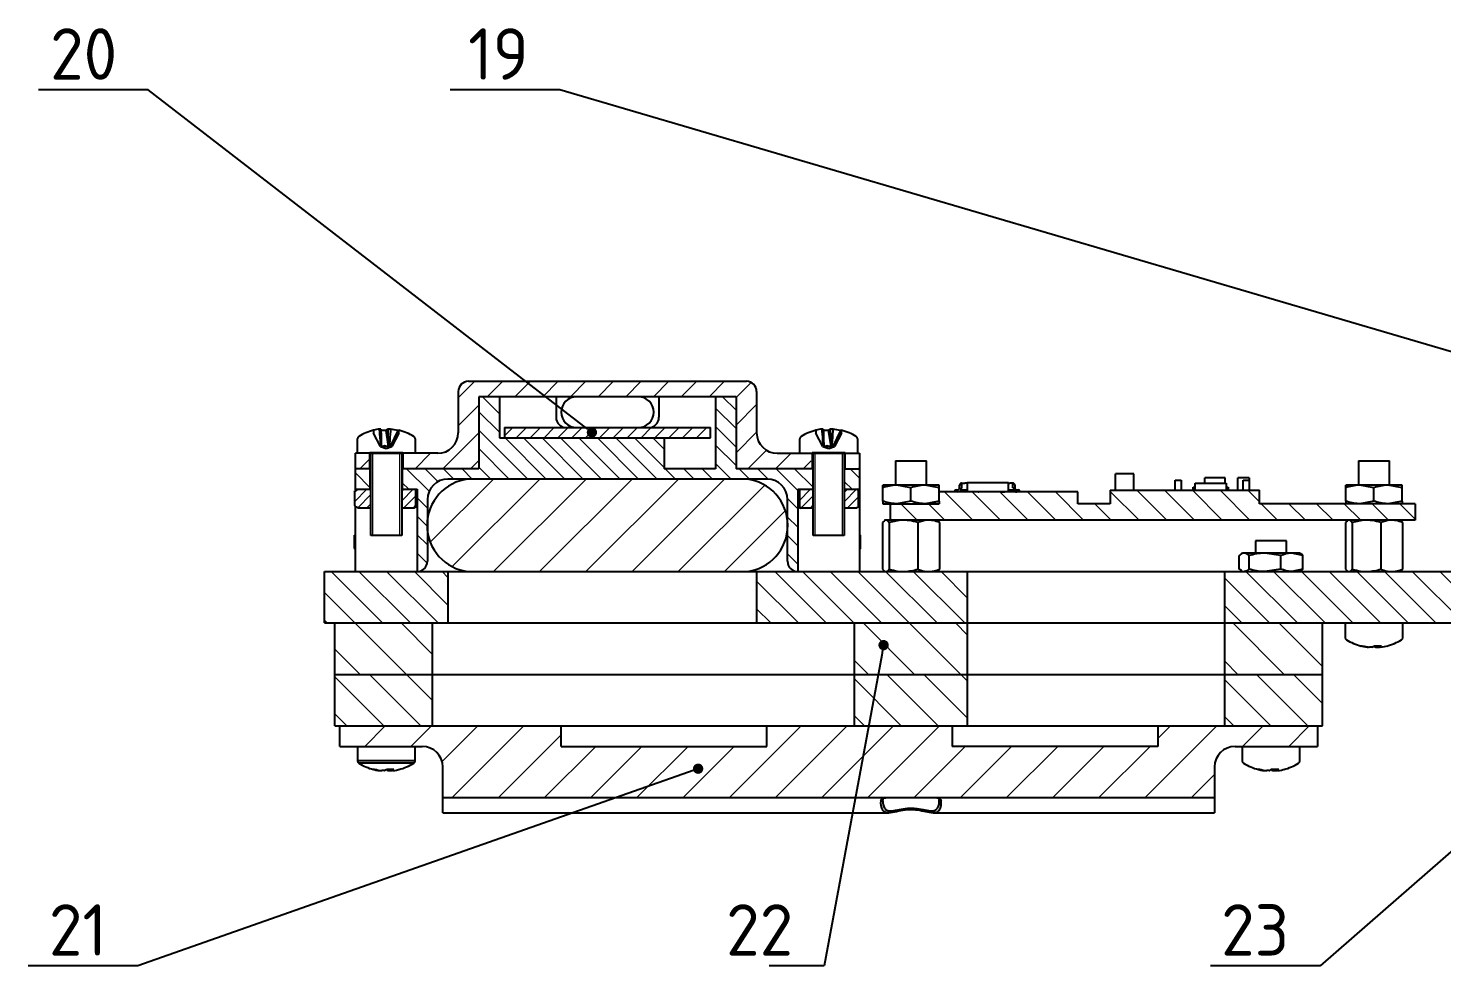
# Model space of a CAD drawing. Header units: millimetres. Extents: x 19686 to 36223, y 4362 to 8014.
# Drawn here: x 19686.6 to 19823.9, y 4361.7 to 4453.5 of the extents above; entities that cross this region are included whole.
import ezdxf
from ezdxf import colors
from ezdxf.entities.mleader import LeaderData, LeaderLine
from ezdxf.math import Vec2, Vec3

# ---------------------------------------------------------------- set-up
doc = ezdxf.new("R2010")
doc.units = ezdxf.units.MM
doc.linetypes.add('ACAD_ISO08W100', pattern=[36, 24, -3, 6, -3])
doc.layers.get('0').update_dxf_attribs({"lineweight": 35})
for name, color, linetype, lineweight in [('Nét mảnh', 130, 'Continuous', 13), ('Nét đậm', 7, 'Continuous', 35), ('đường tâm', 5, 'ACAD_ISO08W100', 13)]:
    doc.layers.add(name, color=color, linetype=linetype, lineweight=lineweight)
doc.styles.add('MtXpl_TCVN_7284', font='')
doc.styles.get('MtXpl_TCVN_7284').set_extended_font_data('TCVN 7284')
pattern_1 = [(45, (486.8383, -781.2207), (-2.24506403, 2.24506403), [])]
pattern_2 = [(135, (486.8383, -781.2207), (-1.34703842, -1.34703842), [])]
pattern_3 = [(45, (-81.2986, -0.8839), (-0.449012806, 0.449012806), [])]

# ---------------------------------------------------------------- blocks, each defined once
blk = doc.blocks.new('_Dot')
at = {"color": 0, "linetype": 'ByBlock', "lineweight": -2}
blk.add_line((-0.5, 0), (-1, 0), dxfattribs=at)
at = {"color": 0, "linetype": 'ByBlock', "const_width": 0.5}
blk.add_lwpolyline([(-0.25, 0, 1), (0.25, 0, 1)], format="xyb", close=True, dxfattribs=at)

msp = doc.modelspace()

# ---------------------------------------------------------------- hatches: boundary and pattern name
at = {"layer": 'Nét mảnh', "true_color": 0x000000}
h = msp.add_hatch(dxfattribs=at)
h.set_pattern_fill('ANSI31', color=18, scale=0.6)
h.set_pattern_definition([(45, (-81.2986, -0.8839), (-1.34703842, 1.34703842), [])])
h.paths.add_polyline_path([(19726.363, 4412.139), (19722.963, 4412.139), (19722.963, 4410.639), (19730.363, 4410.639), (19730.363, 4417.639), (19736.934, 4417.639), (19735.025, 4419.139), (19729.363, 4419.139, 0.4142136), (19728.363, 4418.139), (19728.363, 4414.139, -0.4142136)])
h.paths.add_polyline_path([(19757.363, 4414.139), (19757.363, 4416.159), (19754.06, 4419.139), (19735.025, 4419.139), (19736.934, 4417.639), (19755.363, 4417.639), (19755.363, 4410.639), (19762.763, 4410.639), (19762.763, 4411.289), (19761.821, 4412.139), (19759.363, 4412.139, -0.4142136)])
h.paths.add_polyline_path([(19757.363, 4418.139, 0.4142136), (19756.363, 4419.139), (19754.06, 4419.139), (19757.363, 4416.159)])
h.paths.add_polyline_path([(19718.363, 4412.139), (19718.363, 4410.639), (19719.763, 4410.639), (19719.763, 4412.139)])
h.paths.add_polyline_path([(19765.963, 4412.139), (19765.963, 4410.639), (19767.363, 4410.639), (19767.363, 4412.139)])
h = msp.add_hatch(dxfattribs=at)
h.set_pattern_fill('ANSI31', color=18, scale=0.3)
h.set_pattern_definition([(45, (486.8383, -781.2207), (-0.67351921, 0.67351921), [])])
h.paths.add_polyline_path([(19752.863, 4414.639), (19732.863, 4414.639), (19732.863, 4413.639), (19752.863, 4413.639)])
h = msp.add_hatch(dxfattribs=at)
h.set_pattern_fill('ANSI31', color=18)
h.set_pattern_definition(pattern_1)
h.paths.add_polyline_path([(19760.363, 4405.639, 0.3507811), (19756.363, 4409.639), (19729.363, 4409.639, 0.3507811), (19725.363, 4405.639), (19725.363, 4404.639, 0.3507811), (19729.363, 4400.639), (19756.363, 4400.639, 0.350781), (19760.363, 4404.639)])
h = msp.add_hatch(dxfattribs=at)
h.set_pattern_fill('ANSI31', color=18, scale=0.6, angle=90)
h.set_pattern_definition(pattern_2)
edge = h.paths.add_edge_path()
edge.add_line((19815.702, 4407.239), (19806.233, 4407.239))
edge.add_line((19806.233, 4407.239), (19806.233, 4408.539))
edge.add_line((19806.233, 4408.539), (19791.733, 4408.539))
edge.add_line((19791.733, 4408.539), (19791.733, 4407.239))
edge.add_line((19791.733, 4407.239), (19788.58, 4407.239))
edge.add_line((19788.58, 4407.239), (19788.58, 4408.382))
edge.add_line((19788.58, 4408.382), (19787.733, 4408.382))
edge.add_line((19787.733, 4408.382), (19775.113, 4408.382))
edge.add_line((19775.113, 4408.382), (19775.113, 4407.484))
edge.add_spline(control_points=[(19775.113, 4407.484), (19775.113, 4407.447), (19775.113, 4407.303), (19775.113, 4407.266), (19775.113, 4407.239)], knot_values=[0, 0, 0, 0, 0.2575513, 1, 1, 1, 1], degree=3, periodic=0)
edge.add_line((19775.113, 4407.239), (19770.363, 4407.239))
edge.add_line((19770.363, 4407.239), (19770.363, 4405.639))
edge.add_line((19770.363, 4405.639), (19787.72, 4405.639))
edge.add_line((19787.72, 4405.639), (19817.735, 4405.639))
edge.add_line((19817.735, 4405.639), (19815.702, 4407.239))
h.paths.add_polyline_path([(19821.363, 4407.239), (19815.702, 4407.239), (19817.735, 4405.639), (19821.363, 4405.639)])
h = msp.add_hatch(dxfattribs=at)
h.set_pattern_fill('ANSI31', color=18, scale=0.6, angle=90)
h.set_pattern_definition(pattern_2)
h.paths.add_polyline_path([(19727.078, 4400.639), (19715.363, 4400.639), (19715.363, 4395.938)], flags=17)
h.paths.add_polyline_path([(19727.363, 4400.639), (19727.078, 4400.639), (19715.363, 4395.938), (19715.363, 4395.639), (19727.363, 4395.639)])
h.paths.add_polyline_path([(19777.863, 4400.639), (19757.363, 4400.639), (19757.363, 4395.639), (19777.863, 4395.639)])
h.paths.add_polyline_path([(19853.863, 4400.639), (19802.863, 4400.639), (19802.863, 4395.639), (19853.863, 4395.639)])
h.paths.add_polyline_path([(19857.863, 4400.639), (19856.863, 4400.639), (19856.863, 4395.639), (19857.863, 4395.639)])
h.paths.add_polyline_path([(19869.863, 4400.639), (19868.863, 4400.639), (19868.863, 4395.639), (19869.863, 4395.639)])
h.paths.add_polyline_path([(19876.363, 4400.639), (19872.863, 4400.639), (19872.863, 4395.639), (19876.363, 4395.639)])
h = msp.add_hatch(dxfattribs=at)
h.set_pattern_fill('ANSI31', color=18, angle=90)
h.set_pattern_definition([(135, (486.8383, -781.2207), (-2.24506403, -2.24506403), [])])
h.paths.add_polyline_path([(19725.863, 4395.639), (19716.363, 4395.639), (19716.363, 4390.639), (19725.863, 4390.639)])
h.paths.add_polyline_path([(19777.863, 4395.639), (19766.863, 4395.639), (19766.863, 4390.639), (19777.863, 4390.639)])
h.paths.add_polyline_path([(19812.363, 4395.639), (19802.863, 4395.639), (19802.863, 4390.639), (19812.363, 4390.639)])
h = msp.add_hatch(dxfattribs=at)
h.set_pattern_fill('ANSI31', color=18, scale=0.8, angle=90)
h.set_pattern_definition([(135, (486.8383, -781.2207), (-1.79605122, -1.79605122), [])])
h.paths.add_polyline_path([(19725.863, 4390.639), (19716.363, 4390.639), (19716.363, 4385.639), (19725.863, 4385.639)])
h.paths.add_polyline_path([(19769.98, 4390.639), (19766.863, 4390.639), (19766.863, 4385.639), (19770.472, 4385.639)])
h.paths.add_polyline_path([(19777.863, 4390.639), (19769.98, 4390.639), (19770.472, 4385.639), (19777.863, 4385.639)])
h.paths.add_polyline_path([(19812.363, 4390.639), (19802.863, 4390.639), (19802.863, 4385.639), (19812.363, 4385.639)])
h = msp.add_hatch(dxfattribs=at)
h.set_pattern_fill('ANSI31', color=18)
h.set_pattern_definition(pattern_1)
edge = h.paths.add_edge_path()
edge.add_line((19758.363, 4385.639), (19758.363, 4383.639))
edge.add_line((19758.363, 4383.639), (19738.363, 4383.639))
edge.add_line((19738.363, 4383.639), (19738.363, 4385.639))
edge.add_line((19738.363, 4385.639), (19716.863, 4385.639))
edge.add_line((19716.863, 4385.639), (19716.863, 4383.639))
edge.add_line((19716.863, 4383.639), (19724.863, 4383.639))
edge.add_arc((19724.863, 4381.639), 2, 0, 90, ccw=False)
edge.add_line((19726.863, 4381.639), (19726.863, 4378.639))
edge.add_line((19726.863, 4378.639), (19769.777, 4378.639))
edge.add_spline(control_points=[(19769.777, 4378.639), (19769.797, 4378.642), (19769.823, 4378.643), (19769.857, 4378.639)], knot_values=[0.7486073, 0.7486073, 0.7486073, 0.7486073, 0.9110699, 0.9110699, 0.9110699, 0.9110699], degree=3, periodic=0)
edge.add_line((19769.857, 4378.639), (19771.292, 4378.639))
edge.add_line((19771.292, 4378.639), (19770.542, 4385.639))
edge.add_line((19770.542, 4385.639), (19758.363, 4385.639))
h.paths.add_polyline_path([(19776.363, 4383.639), (19776.363, 4385.639), (19770.542, 4385.639), (19771.292, 4378.639), (19801.863, 4378.639), (19801.863, 4381.639, -0.4142136), (19803.863, 4383.639), (19811.863, 4383.639), (19811.863, 4385.639), (19796.363, 4385.639), (19796.363, 4383.639)])
at = {"layer": 'đường tâm', "true_color": 0x000000}
h = msp.add_hatch(dxfattribs=at)
h.set_pattern_fill('ANSI31', color=18, scale=0.4, angle=90)
h.set_pattern_definition([(135, (-81.2986, -0.8839), (-0.89802561, -0.89802561), [])])
h.paths.add_polyline_path([(19748.363, 4413.639), (19732.363, 4413.639), (19732.363, 4417.639), (19730.363, 4417.639), (19730.363, 4410.639), (19722.913, 4410.639), (19722.913, 4408.639), (19724.363, 4408.639), (19724.363, 4400.639, 0.4142136), (19725.363, 4401.639), (19725.363, 4404.639, -0.0553851), (19725.363, 4405.639), (19725.363, 4407.639, -0.4142136), (19727.363, 4409.639), (19758.363, 4409.639, -0.4142136), (19760.363, 4407.639), (19760.363, 4405.639, -0.0553853), (19760.363, 4404.639), (19760.363, 4401.639, 0.4142136), (19761.363, 4400.639), (19761.363, 4408.639), (19762.813, 4408.639), (19762.813, 4410.639), (19755.363, 4410.639), (19755.363, 4417.639), (19753.363, 4417.639), (19753.363, 4410.639), (19748.363, 4410.639)])
h.paths.add_polyline_path([(19719.813, 4410.639), (19718.363, 4410.639), (19718.363, 4408.639), (19719.813, 4408.639)])
h.paths.add_polyline_path([(19767.363, 4410.639), (19765.913, 4410.639), (19765.913, 4408.639), (19767.363, 4408.639)])
h = msp.add_hatch(dxfattribs=at)
h.set_pattern_fill('ANSI31', color=18, scale=0.2)
h.set_pattern_definition(pattern_3)
edge = h.paths.add_edge_path()
edge.add_spline(control_points=[(19718.264, 4407.084), (19718.304, 4407.048), (19718.376, 4406.982), (19718.449, 4406.936), (19718.481, 4406.915)], knot_values=[0, 0, 0, 0, 0.5574057, 1, 1, 1, 1], degree=3, periodic=0)
edge.add_line((19718.481, 4406.915), (19718.613, 4406.839))
edge.add_line((19718.613, 4406.839), (19719.863, 4406.839))
edge.add_line((19719.863, 4406.839), (19719.863, 4408.639))
edge.add_line((19719.863, 4408.639), (19718.613, 4408.639))
edge.add_line((19718.613, 4408.639), (19718.481, 4408.562))
edge.add_spline(control_points=[(19718.481, 4408.562), (19718.449, 4408.542), (19718.376, 4408.496), (19718.304, 4408.43), (19718.264, 4408.393)], knot_values=[0, 0, 0, 0, 0.4425943, 1, 1, 1, 1], degree=3, periodic=0)
edge.add_line((19718.264, 4408.393), (19718.264, 4407.084))
h.paths.add_polyline_path([(19722.863, 4406.839), (19724.113, 4406.839), (19724.246, 4406.915), (19724.246, 4408.562), (19724.113, 4408.639), (19722.863, 4408.639)])
h = msp.add_hatch(dxfattribs=at)
h.set_pattern_fill('ANSI31', color=18, scale=0.2)
h.set_pattern_definition(pattern_3)
h.paths.add_polyline_path([(19762.863, 4408.639), (19761.613, 4408.639), (19761.481, 4408.562), (19761.481, 4406.915), (19761.613, 4406.839), (19762.863, 4406.839)])
h.paths.add_polyline_path([(19765.863, 4406.839), (19767.113, 4406.839), (19767.246, 4406.915), (19767.246, 4408.562), (19767.113, 4408.639), (19765.863, 4408.639)])

# ---------------------------------------------------------------- linework, layer by layer
at = {"color": 18, "linetype": 'Continuous', "lineweight": 25, "true_color": 0x000000}
for p, q in [((19728.363, 4418.139), (19728.363, 4414.139)), ((19729.363, 4419.139), (19756.363, 4419.139)), ((19757.363, 4418.139), (19757.363, 4414.139)), ((19730.363, 4417.639), (19730.363, 4410.639)), ((19755.363, 4417.639), (19730.363, 4417.639)), ((19732.363, 4417.639), (19732.363, 4413.639)), ((19737.863, 4417.639), (19737.863, 4415.639)), ((19747.863, 4417.639), (19747.863, 4415.639)), ((19753.363, 4417.639), (19753.363, 4410.639)), ((19755.363, 4417.639), (19755.363, 4410.639)), ((19720.129, 4414.384), (19720.129, 4414.093)), ((19720.807, 4412.796), (19720.129, 4414.093)), ((19720.841, 4414.493), (19720.714, 4414.493)), ((19721.325, 4414.351), (19721.558, 4412.789)), ((19721.791, 4414.493), (19721.547, 4414.493)), ((19722.499, 4414.351), (19721.756, 4412.789)), ((19722.598, 4414.093), (19721.92, 4412.796)), ((19722.598, 4414.093), (19722.598, 4414.384)), ((19732.863, 4414.639), (19732.863, 4413.639)), ((19732.863, 4414.639), (19752.863, 4414.639)), ((19752.863, 4413.639), (19752.863, 4414.639)), ((19763.129, 4414.384), (19763.129, 4414.093)), ((19763.807, 4412.796), (19763.129, 4414.093)), ((19763.841, 4414.493), (19763.714, 4414.493)), ((19764.325, 4414.351), (19764.558, 4412.789)), ((19764.791, 4414.493), (19764.547, 4414.493)), ((19765.499, 4414.351), (19764.756, 4412.789)), ((19765.598, 4414.093), (19764.92, 4412.796)), ((19765.598, 4414.093), (19765.598, 4414.384)), ((19718.563, 4412.139), (19718.563, 4413.535)), ((19720.807, 4412.796), (19720.807, 4412.789)), ((19720.807, 4412.789), (19721.363, 4412.608)), ((19721.919, 4412.789), (19720.807, 4412.789)), ((19721.363, 4412.608), (19721.919, 4412.789)), ((19721.919, 4412.789), (19721.92, 4412.796)), ((19724.163, 4413.535), (19724.163, 4412.139)), ((19732.363, 4413.639), (19752.863, 4413.639)), ((19748.363, 4413.639), (19748.363, 4410.639)), ((19761.563, 4412.139), (19761.563, 4413.535)), ((19763.807, 4412.796), (19763.807, 4412.789)), ((19763.807, 4412.789), (19764.363, 4412.608)), ((19764.919, 4412.789), (19763.807, 4412.789)), ((19764.363, 4412.608), (19764.919, 4412.789)), ((19764.919, 4412.789), (19764.92, 4412.796)), ((19767.163, 4413.535), (19767.163, 4412.139)), ((19718.363, 4408.496), (19718.363, 4412.139)), ((19719.763, 4412.139), (19718.363, 4412.139)), ((19719.763, 4410.639), (19719.763, 4412.139)), ((19719.863, 4404.139), (19719.863, 4412.039)), ((19722.863, 4412.039), (19722.863, 4404.139)), ((19722.963, 4412.139), (19722.963, 4410.639)), ((19726.363, 4412.139), (19722.963, 4412.139)), ((19759.363, 4412.139), (19762.763, 4412.139)), ((19762.763, 4412.139), (19762.763, 4410.639)), ((19762.863, 4404.139), (19762.863, 4412.039)), ((19765.863, 4412.039), (19765.863, 4404.139)), ((19765.963, 4410.639), (19765.963, 4412.139)), ((19765.963, 4412.139), (19767.363, 4412.139)), ((19767.363, 4412.139), (19767.363, 4400.639)), ((19770.863, 4411.414), (19770.863, 4409.039)), ((19770.863, 4411.414), (19773.863, 4411.414)), ((19773.863, 4409.039), (19773.863, 4411.414)), ((19815.863, 4411.414), (19815.863, 4409.039)), ((19815.863, 4411.414), (19818.863, 4411.414)), ((19818.863, 4409.039), (19818.863, 4411.414)), ((19719.863, 4410.639), (19718.363, 4410.639)), ((19719.813, 4408.639), (19719.813, 4410.639)), ((19730.363, 4410.639), (19722.863, 4410.639)), ((19722.913, 4410.639), (19722.913, 4408.639)), ((19753.363, 4410.639), (19748.363, 4410.639)), ((19762.863, 4410.639), (19755.363, 4410.639)), ((19762.813, 4410.639), (19762.813, 4408.639)), ((19765.863, 4410.639), (19767.363, 4410.639)), ((19765.913, 4408.639), (19765.913, 4410.639)), ((19794.033, 4410.139), (19792.233, 4410.139)), ((19792.233, 4408.539), (19792.233, 4410.139)), ((19794.033, 4408.539), (19794.033, 4410.139)), ((19718.363, 4408.639), (19719.863, 4408.639)), ((19718.613, 4408.639), (19718.481, 4408.562)), ((19722.863, 4408.639), (19724.363, 4408.639)), ((19724.246, 4408.562), (19724.113, 4408.639)), ((19724.246, 4406.915), (19724.246, 4408.562)), ((19724.363, 4408.639), (19724.363, 4400.639)), ((19758.363, 4409.639), (19727.363, 4409.639)), ((19761.363, 4408.639), (19762.863, 4408.639)), ((19761.363, 4408.639), (19761.363, 4400.639)), ((19761.363, 4408.639), (19762.863, 4408.639)), ((19761.613, 4408.639), (19761.481, 4408.562)), ((19765.863, 4408.639), (19767.363, 4408.639)), ((19765.863, 4408.639), (19767.363, 4408.639)), ((19767.246, 4408.562), (19767.113, 4408.639)), ((19767.246, 4406.915), (19767.246, 4408.562)), ((19775.113, 4409.039), (19769.613, 4409.039)), ((19769.613, 4407.484), (19769.613, 4408.793)), ((19772.363, 4408.793), (19770.988, 4409.039)), ((19772.363, 4407.484), (19772.363, 4408.793)), ((19775.113, 4408.793), (19773.738, 4409.039)), ((19775.113, 4407.484), (19775.113, 4408.793)), ((19776.782, 4408.582), (19776.882, 4408.582)), ((19777.082, 4408.782), (19777.082, 4409.042)), ((19777.282, 4409.242), (19777.282, 4408.782)), ((19777.282, 4409.242), (19777.582, 4409.242)), ((19777.332, 4408.582), (19777.832, 4408.582)), ((19777.832, 4408.482), (19777.332, 4408.482)), ((19777.832, 4409.233), (19777.582, 4409.233)), ((19781.832, 4409.282), (19777.832, 4409.282)), ((19777.832, 4409.282), (19777.832, 4408.402)), ((19781.832, 4408.402), (19781.832, 4409.282)), ((19781.832, 4409.233), (19781.956, 4409.233)), ((19781.832, 4408.582), (19782.332, 4408.582)), ((19782.332, 4408.482), (19781.832, 4408.482)), ((19782.256, 4409.242), (19781.956, 4409.242)), ((19782.256, 4408.782), (19782.256, 4409.242)), ((19782.256, 4408.782), (19782.456, 4408.782)), ((19782.456, 4409.042), (19782.456, 4408.782)), ((19782.656, 4408.582), (19782.756, 4408.582)), ((19791.733, 4408.539), (19791.733, 4407.239)), ((19791.733, 4408.539), (19806.233, 4408.539)), ((19798.033, 4409.539), (19798.633, 4409.539)), ((19798.033, 4408.539), (19798.033, 4409.539)), ((19798.633, 4409.539), (19798.633, 4408.539)), ((19799.783, 4408.539), (19799.783, 4408.839)), ((19799.783, 4408.839), (19799.983, 4408.839)), ((19799.983, 4408.539), (19799.983, 4409.239)), ((19799.983, 4409.239), (19802.983, 4409.239)), ((19802.911, 4409.739), (19800.911, 4409.739)), ((19800.911, 4409.239), (19800.911, 4409.739)), ((19802.911, 4409.239), (19802.911, 4409.739)), ((19802.983, 4409.239), (19802.983, 4408.539)), ((19802.983, 4408.839), (19803.183, 4408.839)), ((19803.183, 4408.839), (19803.183, 4408.539)), ((19804.133, 4408.539), (19804.133, 4409.739)), ((19805.233, 4409.739), (19804.133, 4409.739)), ((19804.633, 4408.539), (19804.633, 4409.539)), ((19804.633, 4409.539), (19805.233, 4409.539)), ((19805.233, 4409.739), (19805.233, 4408.539)), ((19806.233, 4407.239), (19806.233, 4408.539)), ((19820.113, 4409.039), (19814.613, 4409.039)), ((19814.613, 4407.484), (19814.613, 4408.793)), ((19817.363, 4408.793), (19815.988, 4409.039)), ((19817.363, 4407.484), (19817.363, 4408.793)), ((19820.113, 4408.793), (19818.738, 4409.039)), ((19820.113, 4407.484), (19820.113, 4408.793)), ((19718.264, 4408.393), (19718.264, 4407.084)), ((19725.363, 4407.639), (19725.363, 4401.639)), ((19760.363, 4401.639), (19760.363, 4407.639)), ((19769.613, 4407.239), (19775.113, 4407.239)), ((19770.363, 4405.639), (19770.363, 4407.239)), ((19772.363, 4407.484), (19770.988, 4407.239)), ((19775.113, 4407.239), (19772.832, 4407.239)), ((19775.113, 4407.484), (19773.738, 4407.239)), ((19787.733, 4408.382), (19775.113, 4408.382)), ((19775.982, 4408.387), (19775.282, 4408.387)), ((19781.832, 4408.402), (19777.832, 4408.402)), ((19778.132, 4408.382), (19778.132, 4408.402)), ((19778.182, 4408.382), (19778.182, 4408.402)), ((19778.332, 4408.383), (19778.182, 4408.383)), ((19778.457, 4408.382), (19778.457, 4408.402)), ((19778.507, 4408.382), (19778.507, 4408.402)), ((19778.707, 4408.382), (19778.707, 4408.402)), ((19778.957, 4408.382), (19778.957, 4408.402)), ((19779.207, 4408.382), (19779.207, 4408.402)), ((19779.331, 4408.402), (19779.332, 4408.382)), ((19779.457, 4408.382), (19779.457, 4408.402)), ((19779.707, 4408.382), (19779.707, 4408.402)), ((19779.957, 4408.382), (19779.957, 4408.402)), ((19780.207, 4408.382), (19780.207, 4408.402)), ((19780.406, 4408.402), (19780.406, 4408.382)), ((19780.457, 4408.382), (19780.457, 4408.402)), ((19780.707, 4408.382), (19780.707, 4408.402)), ((19780.957, 4408.382), (19780.957, 4408.402)), ((19781.157, 4408.382), (19781.157, 4408.402)), ((19781.206, 4408.383), (19781.482, 4408.383)), ((19781.207, 4408.382), (19781.207, 4408.402)), ((19781.482, 4408.382), (19781.482, 4408.402)), ((19781.532, 4408.382), (19781.532, 4408.402)), ((19788.58, 4408.382), (19787.733, 4408.382)), ((19788.58, 4407.239), (19788.58, 4408.382)), ((19791.733, 4407.239), (19788.58, 4407.239)), ((19821.363, 4407.239), (19806.233, 4407.239)), ((19817.363, 4407.484), (19815.988, 4407.239)), ((19820.113, 4407.484), (19818.738, 4407.239)), ((19821.363, 4407.239), (19821.363, 4405.639)), ((19718.363, 4400.639), (19718.363, 4406.998)), ((19718.613, 4406.839), (19718.481, 4406.915)), ((19718.613, 4406.839), (19719.863, 4406.839)), ((19722.863, 4406.839), (19724.113, 4406.839)), ((19724.246, 4406.915), (19724.113, 4406.839)), ((19761.613, 4406.839), (19762.863, 4406.839)), ((19765.863, 4406.839), (19767.113, 4406.839)), ((19767.246, 4406.915), (19767.113, 4406.839)), ((19769.597, 4405.414), (19769.597, 4400.864)), ((19769.863, 4405.639), (19769.777, 4405.589)), ((19787.72, 4405.639), (19769.863, 4405.639)), ((19770.256, 4405.414), (19770.256, 4400.864)), ((19773.022, 4405.414), (19773.022, 4400.864)), ((19774.95, 4405.589), (19774.863, 4405.639)), ((19774.934, 4405.561), (19775.13, 4405.414)), ((19775.13, 4405.414), (19775.13, 4400.864)), ((19821.363, 4405.639), (19787.72, 4405.639)), ((19814.597, 4405.414), (19814.597, 4400.864)), ((19814.863, 4405.639), (19814.777, 4405.589)), ((19815.256, 4405.414), (19815.256, 4400.864)), ((19818.022, 4405.414), (19818.022, 4400.864)), ((19819.95, 4405.589), (19819.863, 4405.639)), ((19819.934, 4405.561), (19820.13, 4405.414)), ((19820.13, 4405.414), (19820.13, 4400.864)), ((19718.363, 4404.258), (19718.264, 4404.193)), ((19718.264, 4402.884), (19718.264, 4404.193)), ((19722.863, 4404.139), (19719.863, 4404.139)), ((19765.863, 4404.139), (19762.863, 4404.139)), ((19767.463, 4404.193), (19767.363, 4404.279)), ((19767.463, 4402.884), (19767.463, 4404.193)), ((19805.863, 4403.639), (19805.863, 4402.439)), ((19808.863, 4403.639), (19805.863, 4403.639)), ((19808.863, 4402.439), (19808.863, 4403.639)), ((19718.363, 4402.82), (19718.264, 4402.884)), ((19767.463, 4402.884), (19767.363, 4402.798)), ((19804.264, 4400.884), (19804.264, 4402.193)), ((19804.613, 4402.439), (19804.481, 4402.362)), ((19810.113, 4402.439), (19804.613, 4402.439)), ((19805.216, 4400.884), (19805.216, 4402.193)), ((19808.315, 4402.193), (19806.765, 4402.439)), ((19808.315, 4400.884), (19808.315, 4402.193)), ((19810.463, 4402.193), (19809.389, 4402.439)), ((19810.246, 4402.362), (19810.113, 4402.439)), ((19810.463, 4400.884), (19810.463, 4402.193)), ((19715.363, 4395.639), (19715.363, 4400.639)), ((19715.363, 4400.639), (19727.363, 4400.639)), ((19727.078, 4400.639), (19757.363, 4400.639)), ((19727.363, 4400.639), (19727.363, 4395.639)), ((19757.363, 4400.639), (19757.363, 4395.639)), ((19757.363, 4400.639), (19853.863, 4400.639)), ((19769.792, 4400.68), (19769.863, 4400.639)), ((19774.863, 4400.639), (19774.934, 4400.68)), ((19777.863, 4385.639), (19777.863, 4400.639)), ((19802.863, 4385.639), (19802.863, 4400.639)), ((19804.488, 4400.738), (19804.264, 4400.884)), ((19804.481, 4400.715), (19804.613, 4400.639)), ((19808.315, 4400.884), (19806.765, 4400.639)), ((19810.463, 4400.884), (19809.389, 4400.639)), ((19810.113, 4400.639), (19810.246, 4400.715)), ((19814.792, 4400.68), (19814.863, 4400.639)), ((19819.863, 4400.639), (19819.934, 4400.68)), ((19715.363, 4395.639), (19853.863, 4395.639)), ((19716.363, 4385.639), (19716.363, 4395.639)), ((19725.863, 4385.639), (19725.863, 4395.639)), ((19766.863, 4385.639), (19766.863, 4395.639)), ((19812.363, 4385.639), (19812.363, 4395.639)), ((19814.563, 4395.639), (19814.563, 4394.242)), ((19820.163, 4394.242), (19820.163, 4395.639)), ((19817.547, 4393.285), (19817.551, 4393.427)), ((19817.78, 4393.427), (19817.791, 4393.285)), ((19817.882, 4393.427), (19817.886, 4393.285)), ((19816.714, 4393.285), (19816.841, 4393.285)), ((19817.18, 4393.285), (19816.935, 4393.285)), ((19817.547, 4393.285), (19817.791, 4393.285)), ((19818.013, 4393.285), (19817.886, 4393.285)), ((19716.363, 4390.639), (19812.363, 4390.639)), ((19716.363, 4385.639), (19812.363, 4385.639)), ((19716.863, 4383.639), (19716.863, 4385.639)), ((19738.363, 4383.639), (19738.363, 4385.639)), ((19758.363, 4383.639), (19758.363, 4385.639)), ((19776.363, 4385.639), (19776.363, 4383.639)), ((19796.363, 4385.639), (19796.363, 4383.639)), ((19811.863, 4385.639), (19811.863, 4383.639)), ((19716.863, 4383.639), (19724.863, 4383.639)), ((19718.563, 4383.639), (19718.563, 4382.242)), ((19724.163, 4382.242), (19724.163, 4383.639)), ((19738.363, 4383.639), (19758.363, 4383.639)), ((19796.363, 4383.639), (19776.363, 4383.639)), ((19803.863, 4383.639), (19811.863, 4383.639)), ((19804.563, 4383.639), (19804.563, 4382.242)), ((19810.163, 4382.242), (19810.163, 4383.639)), ((19724.163, 4382.242), (19718.563, 4382.242)), ((19724.038, 4382.014), (19718.689, 4382.014)), ((19720.714, 4381.285), (19720.841, 4381.285)), ((19721.18, 4381.285), (19720.935, 4381.285)), ((19721.547, 4381.285), (19721.551, 4381.427)), ((19721.547, 4381.285), (19721.791, 4381.285)), ((19721.78, 4381.427), (19721.791, 4381.285)), ((19721.882, 4381.427), (19721.886, 4381.285)), ((19722.013, 4381.285), (19721.886, 4381.285)), ((19726.863, 4377.171), (19726.863, 4381.639)), ((19801.863, 4381.639), (19801.863, 4377.171)), ((19806.714, 4381.285), (19806.841, 4381.285)), ((19807.18, 4381.285), (19806.935, 4381.285)), ((19807.547, 4381.285), (19807.551, 4381.427)), ((19807.547, 4381.285), (19807.791, 4381.285)), ((19807.78, 4381.427), (19807.791, 4381.285)), ((19807.882, 4381.427), (19807.886, 4381.285)), ((19808.013, 4381.285), (19807.886, 4381.285)), ((19801.863, 4378.639), (19726.863, 4378.639)), ((19726.863, 4377.171), (19770.22, 4377.171)), ((19774.526, 4377.171), (19801.863, 4377.171))]:
    msp.add_line(p, q, dxfattribs=at)
at = {"color": 18, "linetype": 'Continuous', "lineweight": 25, "true_color": 0x000000, "flags": 128}
for points in [[(19778.907, 4408.402), (19778.954, 4408.39), (19778.957, 4408.389)], [(19782.531, 4408.402), (19782.578, 4408.39), (19782.656, 4408.382)], [(19817.791, 4393.285), (19817.881, 4393.296), (19817.886, 4393.297)], [(19721.791, 4381.285), (19721.881, 4381.296), (19721.886, 4381.297)], [(19807.791, 4381.285), (19807.881, 4381.296), (19807.886, 4381.297)]]:
    msp.add_lwpolyline(points, dxfattribs=at)
at = {"color": 18, "linetype": 'Continuous', "lineweight": 25, "true_color": 0x000000}
for centre, radius, start, end in [((19729.363, 4418.139), 1, 90, 180), ((19756.363, 4418.139), 1, 0, 90), ((19739.863, 4416.139), 1.5, 90, 270), ((19745.863, 4416.139), 1.5, 270, 90), ((19738.863, 4415.639), 1, 180, 270), ((19746.863, 4415.639), 1, 270, 0), ((19721.363, 4409.539), 5, 104.29544, 122.33603), ((19721.255, 4409.966), 4.56, 96.81754, 104.29968), ((19720.97, 4409.331), 5.033, 85.96115, 91.45065), ((19721.814, 4413.831), 0.714, 111.94124, 133.23873), ((19721.249, 4409.962), 4.563, 74.10984, 83.18039), ((19722.621, 4413.767), 0.596, 92.20414, 101.81779), ((19721.363, 4409.539), 5, 57.66397, 75.70456), ((19726.363, 4414.139), 2, 270, 0), ((19759.363, 4414.139), 2, 180, 270), ((19764.363, 4409.539), 5, 104.29544, 122.33603), ((19764.255, 4409.966), 4.56, 96.81754, 104.29968), ((19763.97, 4409.331), 5.033, 85.96115, 91.45065), ((19764.814, 4413.831), 0.714, 111.94124, 133.23873), ((19764.249, 4409.962), 4.563, 74.10984, 83.18039), ((19765.621, 4413.767), 0.596, 92.20414, 101.81779), ((19764.363, 4409.539), 5, 57.66397, 75.70456), ((19718.833, 4413.535), 0.27, 122.33603, 180), ((19723.893, 4413.535), 0.27, 0, 57.66397), ((19761.833, 4413.535), 0.27, 122.33603, 180), ((19766.893, 4413.535), 0.27, 0, 57.66397), ((19719.763, 4412.039), 0.1, 0, 90), ((19722.963, 4412.039), 0.1, 90, 180), ((19762.763, 4412.039), 0.1, 0, 90), ((19765.963, 4412.039), 0.1, 90, 180), ((19729.863, 4405.139), 4.528, 96.34019, 263.65981), ((19727.363, 4407.639), 2, 90, 180), ((19755.863, 4405.139), 4.528, 276.3402, 83.65984), ((19758.363, 4407.639), 2, 0, 90), ((19776.782, 4408.382), 0.2, 90, 180), ((19776.882, 4408.782), 0.4, 270, 0), ((19776.882, 4408.782), 0.2, 270, 0), ((19777.282, 4409.042), 0.2, 90, 180), ((19777.332, 4408.382), 0.2, 90, 180), ((19777.332, 4408.382), 0.1, 90, 180), ((19782.256, 4409.042), 0.2, 0, 90), ((19782.332, 4408.382), 0.2, 0, 90), ((19782.332, 4408.382), 0.1, 0, 90), ((19782.656, 4408.782), 0.2, 180, 270), ((19782.756, 4408.382), 0.2, 0, 90), ((19724.363, 4401.639), 1, 270, 0), ((19761.363, 4401.639), 1, 180, 270), ((19814.833, 4394.242), 0.27, 180, 237.66397), ((19817.363, 4398.239), 5, 237.66397, 255.70456), ((19816.117, 4393.912), 0.497, 257.11893, 282.88107), ((19817.256, 4397.815), 4.563, 254.10984, 263.18039), ((19817.477, 4397.815), 4.563, 254.10984, 263.18039), ((19816.913, 4393.947), 0.714, 291.94124, 313.23873), ((19817.793, 4393.909), 0.671, 230.14997, 248.48196), ((19817.755, 4398.4), 4.986, 265.94012, 274.05988), ((19817.619, 4393.947), 0.714, 291.94124, 313.23873), ((19817.471, 4397.815), 4.563, 276.81961, 285.89016), ((19817.363, 4398.239), 5, 284.29544, 302.33603), ((19819.893, 4394.242), 0.27, 302.33603, 0), ((19724.863, 4381.639), 2, 0, 90), ((19803.863, 4381.639), 2, 90, 180), ((19718.833, 4382.242), 0.27, 180, 237.66397), ((19721.363, 4386.239), 5, 237.66397, 255.70456), ((19720.117, 4381.912), 0.497, 257.11893, 282.88107), ((19721.256, 4385.815), 4.563, 254.10984, 263.18039), ((19721.477, 4385.815), 4.563, 254.10984, 263.18039), ((19720.913, 4381.947), 0.714, 291.94124, 313.23873), ((19721.793, 4381.909), 0.671, 230.14997, 248.48196), ((19721.755, 4386.4), 4.986, 265.94012, 274.05988), ((19721.619, 4381.947), 0.714, 291.94124, 313.23873), ((19721.471, 4385.815), 4.563, 276.81961, 285.89016), ((19721.363, 4386.239), 5, 284.29544, 302.33603), ((19723.893, 4382.242), 0.27, 302.33603, 0), ((19804.833, 4382.242), 0.27, 180, 237.66397), ((19807.363, 4386.239), 5, 237.66397, 255.70456), ((19806.117, 4381.912), 0.497, 257.11893, 282.88107), ((19807.256, 4385.815), 4.563, 254.10984, 263.18039), ((19807.477, 4385.815), 4.563, 254.10984, 263.18039), ((19806.913, 4381.947), 0.714, 291.94124, 313.23873), ((19807.793, 4381.909), 0.671, 230.14997, 248.48196), ((19807.755, 4386.4), 4.986, 265.94012, 274.05988), ((19807.619, 4381.947), 0.714, 291.94124, 313.23873), ((19807.471, 4385.815), 4.563, 276.81961, 285.89016), ((19807.363, 4386.239), 5, 284.29544, 302.33603), ((19809.893, 4382.242), 0.27, 302.33603, 0)]:
    msp.add_arc(centre, radius, start, end, dxfattribs=at)
for centre, major_axis, ratio, start_param, end_param in [((19721.298, 4411.869), (-0.477, 0.985), 0.1202441, 0.2914792, 0.3112468), ((19721.343, 4411.869), (-0.187, 0.982), 0.4579285, 5.8267546, 6.5655806), ((19721.429, 4411.869), (0.477, 0.985), 0.1202441, 5.9917061, 6.7107644), ((19764.298, 4411.869), (-0.477, 0.985), 0.1202441, 0.2914792, 0.3112468), ((19764.343, 4411.869), (-0.187, 0.982), 0.4579285, 5.8267546, 6.5655806), ((19764.429, 4411.869), (0.477, 0.985), 0.1202441, 5.9917061, 6.7107644), ((19772.363, 4378.101), (2.95, 0), 0.6, 2.9980229, 3.5141908), ((19772.363, 4378.272), (2.75, 0), 0.6436364, 3.0999389, 3.5141908), ((19772.363, 4378.272), (2.75, 0), 0.6436364, 5.9105872, 6.3817199), ((19772.363, 4378.101), (2.95, 0), 0.6, 5.9105872, 6.4267551)]:
    msp.add_ellipse(centre, major_axis=major_axis, ratio=ratio, start_param=start_param, end_param=end_param, dxfattribs=at)
for points, knots in [([(19720.857, 4412.789), (19720.848, 4412.88), (19720.804, 4413.382), (19720.757, 4413.95), (19720.719, 4414.427), (19720.714, 4414.493)], [0, 0, 0, 0, 0.1606178, 0.8832571, 1, 1, 1, 1]), ([(19720.841, 4414.493), (19720.843, 4414.427), (19720.855, 4413.95), (19720.87, 4413.382), (19720.883, 4412.88), (19720.886, 4412.789)], [0, 0, 0, 0, 0.11674294, 0.83938218, 1, 1, 1, 1]), ([(19721.592, 4412.789), (19721.589, 4412.88), (19721.576, 4413.382), (19721.561, 4413.95), (19721.549, 4414.427), (19721.547, 4414.493)], [0, 0, 0, 0, 0.1606178, 0.8832571, 1, 1, 1, 1]), ([(19721.791, 4414.493), (19721.786, 4414.427), (19721.748, 4413.95), (19721.701, 4413.382), (19721.657, 4412.88), (19721.648, 4412.789)], [0, 0, 0, 0, 0.1167429, 0.8393822, 1, 1, 1, 1]), ([(19763.857, 4412.789), (19763.848, 4412.88), (19763.804, 4413.382), (19763.757, 4413.95), (19763.719, 4414.427), (19763.714, 4414.493)], [0, 0, 0, 0, 0.1606178, 0.8832571, 1, 1, 1, 1]), ([(19763.841, 4414.493), (19763.843, 4414.427), (19763.855, 4413.95), (19763.87, 4413.382), (19763.883, 4412.88), (19763.886, 4412.789)], [0, 0, 0, 0, 0.11674294, 0.83938218, 1, 1, 1, 1]), ([(19764.592, 4412.789), (19764.589, 4412.88), (19764.576, 4413.382), (19764.561, 4413.95), (19764.549, 4414.427), (19764.547, 4414.493)], [0, 0, 0, 0, 0.1606178, 0.8832571, 1, 1, 1, 1]), ([(19764.791, 4414.493), (19764.786, 4414.427), (19764.748, 4413.95), (19764.701, 4413.382), (19764.657, 4412.88), (19764.648, 4412.789)], [0, 0, 0, 0, 0.1167429, 0.8393822, 1, 1, 1, 1]), ([(19718.264, 4408.393), (19718.304, 4408.43), (19718.376, 4408.496), (19718.449, 4408.542), (19718.481, 4408.562)], [0, 0, 0, 0, 0.5574057, 1, 1, 1, 1]), ([(19770.988, 4409.039), (19770.956, 4409.039), (19770.491, 4409.035), (19770.036, 4408.91), (19769.613, 4408.793)], [0, 0, 0, 0, 0.07015027, 1, 1, 1, 1]), ([(19769.613, 4408.793), (19769.613, 4408.83), (19769.613, 4408.974), (19769.613, 4409.011), (19769.613, 4409.039)], [0, 0, 0, 0, 0.2575513, 1, 1, 1, 1]), ([(19773.738, 4409.039), (19773.706, 4409.039), (19773.241, 4409.035), (19772.786, 4408.91), (19772.363, 4408.793)], [0, 0, 0, 0, 0.0701503, 1, 1, 1, 1]), ([(19775.113, 4408.793), (19775.113, 4408.83), (19775.113, 4408.974), (19775.113, 4409.011), (19775.113, 4409.039)], [0, 0, 0, 0, 0.25755135, 1, 1, 1, 1]), ([(19815.988, 4409.039), (19815.956, 4409.039), (19815.491, 4409.035), (19815.036, 4408.91), (19814.613, 4408.793)], [0, 0, 0, 0, 0.07015027, 1, 1, 1, 1]), ([(19814.613, 4408.793), (19814.613, 4408.83), (19814.613, 4408.974), (19814.613, 4409.011), (19814.613, 4409.039)], [0, 0, 0, 0, 0.2575513, 1, 1, 1, 1]), ([(19818.738, 4409.039), (19818.706, 4409.039), (19818.241, 4409.035), (19817.786, 4408.91), (19817.363, 4408.793)], [0, 0, 0, 0, 0.0701503, 1, 1, 1, 1]), ([(19820.113, 4408.793), (19820.113, 4408.83), (19820.113, 4408.974), (19820.113, 4409.011), (19820.113, 4409.039)], [0, 0, 0, 0, 0.25755135, 1, 1, 1, 1]), ([(19718.264, 4407.084), (19718.304, 4407.048), (19718.376, 4406.982), (19718.449, 4406.936), (19718.481, 4406.915)], [0, 0, 0, 0, 0.5574057, 1, 1, 1, 1]), ([(19770.988, 4407.239), (19770.956, 4407.239), (19770.709, 4407.241), (19770.244, 4407.295), (19769.825, 4407.421), (19769.613, 4407.484)], [0, 0, 0, 0, 0.0700125, 0.5307444, 1, 1, 1, 1]), ([(19769.613, 4407.484), (19769.613, 4407.447), (19769.613, 4407.303), (19769.613, 4407.266), (19769.613, 4407.239)], [0, 0, 0, 0, 0.2575513, 1, 1, 1, 1]), ([(19773.738, 4407.239), (19773.706, 4407.239), (19773.241, 4407.243), (19772.786, 4407.368), (19772.363, 4407.484)], [0, 0, 0, 0, 0.0701503, 1, 1, 1, 1]), ([(19775.113, 4407.484), (19775.113, 4407.447), (19775.113, 4407.303), (19775.113, 4407.266), (19775.113, 4407.239)], [0, 0, 0, 0, 0.2575513, 1, 1, 1, 1]), ([(19815.988, 4407.239), (19815.956, 4407.239), (19815.709, 4407.241), (19815.244, 4407.295), (19814.825, 4407.421), (19814.613, 4407.484)], [0, 0, 0, 0, 0.0700125, 0.5307444, 1, 1, 1, 1]), ([(19814.613, 4407.484), (19814.613, 4407.447), (19814.613, 4407.303), (19814.613, 4407.266), (19814.613, 4407.239)], [0, 0, 0, 0, 0.2575513, 1, 1, 1, 1]), ([(19818.738, 4407.239), (19818.706, 4407.239), (19818.241, 4407.243), (19817.786, 4407.368), (19817.363, 4407.484)], [0, 0, 0, 0, 0.0701503, 1, 1, 1, 1]), ([(19820.113, 4407.484), (19820.113, 4407.447), (19820.113, 4407.303), (19820.113, 4407.266), (19820.113, 4407.239)], [0, 0, 0, 0, 0.2575513, 1, 1, 1, 1]), ([(19770.256, 4405.414), (19770.192, 4405.484), (19770.072, 4405.617), (19769.848, 4405.671), (19769.694, 4405.513), (19769.597, 4405.414)], [0, 0, 0, 0, 0.2956528, 0.5552834, 1, 1, 1, 1]), ([(19773.022, 4405.414), (19772.754, 4405.484), (19772.25, 4405.617), (19771.308, 4405.671), (19770.663, 4405.513), (19770.256, 4405.414)], [0, 0, 0, 0, 0.2956528, 0.5552834, 1, 1, 1, 1]), ([(19775.13, 4405.414), (19774.925, 4405.484), (19774.541, 4405.617), (19773.824, 4405.671), (19773.332, 4405.513), (19773.022, 4405.414)], [0, 0, 0, 0, 0.2956528, 0.5552834, 1, 1, 1, 1]), ([(19815.256, 4405.414), (19815.192, 4405.484), (19815.072, 4405.617), (19814.848, 4405.671), (19814.694, 4405.513), (19814.597, 4405.414)], [0, 0, 0, 0, 0.2956528, 0.5552834, 1, 1, 1, 1]), ([(19818.022, 4405.414), (19817.754, 4405.484), (19817.25, 4405.617), (19816.308, 4405.671), (19815.663, 4405.513), (19815.256, 4405.414)], [0, 0, 0, 0, 0.29565284, 0.55528342, 1, 1, 1, 1]), ([(19820.13, 4405.414), (19819.925, 4405.484), (19819.541, 4405.617), (19818.824, 4405.671), (19818.332, 4405.513), (19818.022, 4405.414)], [0, 0, 0, 0, 0.2956528, 0.5552834, 1, 1, 1, 1]), ([(19804.74, 4402.439), (19804.697, 4402.435), (19804.535, 4402.422), (19804.379, 4402.29), (19804.264, 4402.193)], [0, 0, 0, 0, 0.2686336, 1, 1, 1, 1]), ([(19805.216, 4402.193), (19805.176, 4402.23), (19805.021, 4402.374), (19804.859, 4402.411), (19804.74, 4402.439)], [0, 0, 0, 0, 0.2575513, 1, 1, 1, 1]), ([(19806.765, 4402.439), (19806.729, 4402.439), (19806.205, 4402.435), (19805.692, 4402.31), (19805.216, 4402.193)], [0, 0, 0, 0, 0.0701503, 1, 1, 1, 1]), ([(19809.389, 4402.439), (19809.363, 4402.439), (19809.001, 4402.435), (19808.645, 4402.31), (19808.315, 4402.193)], [0, 0, 0, 0, 0.0701503, 1, 1, 1, 1]), ([(19810.463, 4402.193), (19810.423, 4402.233), (19810.35, 4402.306), (19810.274, 4402.328), (19810.246, 4402.362)], [0, 0, 0, 0, 0.5463445, 1, 1, 1, 1]), ([(19769.597, 4400.864), (19769.661, 4400.793), (19769.781, 4400.661), (19770.005, 4400.607), (19770.159, 4400.765), (19770.256, 4400.864)], [0, 0, 0, 0, 0.2956528, 0.5552834, 1, 1, 1, 1]), ([(19770.256, 4400.864), (19770.524, 4400.793), (19771.028, 4400.661), (19771.97, 4400.607), (19772.615, 4400.765), (19773.022, 4400.864)], [0, 0, 0, 0, 0.2956528, 0.5552834, 1, 1, 1, 1]), ([(19773.022, 4400.864), (19773.227, 4400.793), (19773.61, 4400.661), (19774.328, 4400.607), (19774.82, 4400.765), (19775.13, 4400.864)], [0, 0, 0, 0, 0.2956528, 0.5552834, 1, 1, 1, 1]), ([(19775.13, 4400.864), (19775.066, 4400.78), (19775.002, 4400.695), (19774.935, 4400.681), (19774.934, 4400.681)], [0, 0, 0, 0, 0.9858586, 1, 1, 1, 1]), ([(19805.216, 4400.884), (19805.176, 4400.847), (19805.021, 4400.703), (19804.859, 4400.666), (19804.74, 4400.639)], [0, 0, 0, 0, 0.2575513, 1, 1, 1, 1]), ([(19806.765, 4400.639), (19806.729, 4400.639), (19806.45, 4400.641), (19805.926, 4400.695), (19805.454, 4400.821), (19805.216, 4400.884)], [0, 0, 0, 0, 0.0700125, 0.5307444, 1, 1, 1, 1]), ([(19809.389, 4400.639), (19809.363, 4400.639), (19809.001, 4400.643), (19808.645, 4400.768), (19808.315, 4400.884)], [0, 0, 0, 0, 0.0701503, 1, 1, 1, 1]), ([(19810.463, 4400.884), (19810.423, 4400.845), (19810.35, 4400.772), (19810.274, 4400.75), (19810.24, 4400.74)], [0, 0, 0, 0, 0.54634451, 1, 1, 1, 1]), ([(19814.597, 4400.864), (19814.661, 4400.793), (19814.781, 4400.661), (19815.005, 4400.607), (19815.159, 4400.765), (19815.256, 4400.864)], [0, 0, 0, 0, 0.2956528, 0.5552834, 1, 1, 1, 1]), ([(19815.256, 4400.864), (19815.524, 4400.793), (19816.028, 4400.661), (19816.97, 4400.607), (19817.615, 4400.765), (19818.022, 4400.864)], [0, 0, 0, 0, 0.2956528, 0.5552834, 1, 1, 1, 1]), ([(19818.022, 4400.864), (19818.227, 4400.793), (19818.61, 4400.661), (19819.328, 4400.607), (19819.82, 4400.765), (19820.13, 4400.864)], [0, 0, 0, 0, 0.2956528, 0.5552834, 1, 1, 1, 1]), ([(19820.13, 4400.864), (19820.066, 4400.78), (19820.002, 4400.695), (19819.935, 4400.681), (19819.934, 4400.681)], [0, 0, 0, 0, 0.9858586, 1, 1, 1, 1]), ([(19769.444, 4378.354), (19769.481, 4378.44), (19769.554, 4378.611), (19769.756, 4378.63), (19769.856, 4378.639)], [0, 0, 0, 0, 0.5031601, 1, 1, 1, 1]), ([(19769.616, 4378.346), (19769.625, 4378.395), (19769.635, 4378.444), (19769.644, 4378.493), (19769.644, 4378.493), (19769.644, 4378.493), (19769.644, 4378.493), (19769.646, 4378.501), (19769.661, 4378.581), (19769.707, 4378.601), (19769.762, 4378.655), (19769.897, 4378.633), (19769.918, 4378.63)], [-0.269163, -0.269163, -0.269163, -0.269163, 0, 0, 0, 0, 0, 0, 0.0441588, 0.4385401, 0.9110797, 1, 1, 1, 1]), ([(19774.864, 4378.635), (19774.886, 4378.636), (19774.991, 4378.638), (19775.031, 4378.619), (19775.07, 4378.521), (19775.088, 4378.476), (19775.092, 4378.466), (19775.096, 4378.456), (19775.1, 4378.446)], [0, 0, 0, 0, 0.1230351, 0.5861267, 1, 1, 1, 1.0881558, 1.0881558, 1.0881558, 1.0881558]), ([(19774.871, 4378.639), (19774.974, 4378.629), (19775.175, 4378.61), (19775.248, 4378.438), (19775.283, 4378.354)], [0, 0, 0, 0, 0.5112802, 1, 1, 1, 1]), ([(19775.111, 4377.456), (19775.036, 4377.368), (19774.888, 4377.192), (19774.459, 4377.149), (19773.843, 4377.262), (19773.054, 4377.441), (19772.408, 4377.483), (19771.784, 4377.446), (19771.119, 4377.324), (19770.419, 4377.16), (19769.93, 4377.17), (19769.71, 4377.309), (19769.631, 4377.432), (19769.616, 4377.456)], [0, 0, 0, 0, 0.0870378, 0.1720058, 0.292723, 0.4136141, 0.5188255, 0.5487733, 0.6654578, 0.7977433, 0.895069, 0.9791437, 1, 1, 1, 1]), ([(19769.802, 4377.628), (19769.817, 4377.606), (19769.89, 4377.495), (19770.098, 4377.369), (19770.559, 4377.363), (19771.214, 4377.511), (19772.034, 4377.658), (19772.631, 4377.643), (19773.203, 4377.57), (19773.733, 4377.456), (19774.31, 4377.352), (19774.715, 4377.389), (19774.855, 4377.548), (19774.925, 4377.628)], [0, 0, 0, 0, 0.0200497, 0.1009279, 0.1960512, 0.3291121, 0.4494262, 0.5782939, 0.5895904, 0.7134097, 0.8337671, 0.9163569, 1, 1, 1, 1])]:
    msp.add_open_spline(points, degree=3, knots=knots, dxfattribs=at)
at = {"layer": 'Nét mảnh', "color": 18, "true_color": 0x000000}
for p, q in [((19720.063, 4404.139), (19720.063, 4412.139)), ((19722.663, 4412.139), (19722.663, 4404.139)), ((19763.063, 4404.139), (19763.063, 4412.139)), ((19765.663, 4412.139), (19765.663, 4404.139))]:
    msp.add_line(p, q, dxfattribs=at)
at = {"layer": 'Nét đậm', "color": 18, "true_color": 0x000000}
for p, q in [((19722.963, 4412.139), (19719.763, 4412.139)), ((19765.963, 4412.139), (19762.763, 4412.139)), ((19761.481, 4408.562), (19761.481, 4406.915)), ((19761.481, 4406.915), (19761.613, 4406.839))]:
    msp.add_line(p, q, dxfattribs=at)

# ---------------------------------------------------------------- leaders
at = {"layer": 'Nét mảnh', "color": 18, "true_color": 0x000000}
ml = msp.add_multileader_mtext('Standard', dxfattribs=at)
ml.set_content('20', color=(0, 0, 0), style='MtXpl_TCVN_7284')
ml.set_leader_properties()
ml.set_arrow_properties(name='DOT')
ml.build(insert=Vec2(0, 0))
ml.multileader.update_dxf_attribs({"text_left_attachment_type": 5, "text_right_attachment_type": 5, "dogleg_length": 3, "arrow_head_size": 1})
ctx = ml.context
ctx.base_point, ctx.char_height, ctx.arrow_head_size, ctx.landing_gap_size, ctx.plane_origin = Vec3(19689.217, 4447.467), 5, 1, 0, Vec3(19741.354, 4414.167)
ctx.left_attachment, ctx.right_attachment, ctx.text_align_type = 5, 5, 2
notes = []
notes.append((ctx, [(0, (1, 1, 0), (19698.217, 4447.467), (-1, 0), 3, [(0, [(19741.354, 4414.167)], 0, [])])]))
ctx.mtext.insert, ctx.mtext.alignment, ctx.mtext.flow_direction = Vec3(19695.217, 4453.467), 3, 5
ml = msp.add_multileader_mtext('Standard', dxfattribs=at)
ml.set_content('19', color=(0, 0, 0), style='MtXpl_TCVN_7284')
ml.set_leader_properties()
ml.set_arrow_properties(name='DOT')
ml.build(insert=Vec2(0, 0))
ml.multileader.update_dxf_attribs({"text_left_attachment_type": 5, "text_right_attachment_type": 5, "dogleg_length": 3, "arrow_head_size": 1})
ctx = ml.context
ctx.base_point, ctx.char_height, ctx.arrow_head_size, ctx.landing_gap_size, ctx.plane_origin = Vec3(19730.223, 4447.467), 5, 1, 0, Vec3(19852.327, 4387.566)
ctx.left_attachment, ctx.right_attachment, ctx.text_align_type = 5, 5, 2
notes.append((ctx, [(0, (1, 1, 0), (19738.223, 4447.467), (-1, 0), 3, [(0, [(19849.854, 4414.684)], 0, [])])]))
ctx.mtext.insert, ctx.mtext.alignment, ctx.mtext.flow_direction = Vec3(19735.223, 4453.467), 3, 5
ml = msp.add_multileader_mtext('Standard', dxfattribs=at)
ml.set_content('23', color=(0, 0, 0), style='MtXpl_TCVN_7284')
ml.set_leader_properties()
ml.set_arrow_properties(name='DOT')
ml.build(insert=Vec2(0, 0))
ml.multileader.update_dxf_attribs({"text_left_attachment_type": 5, "text_right_attachment_type": 5, "dogleg_length": 3, "arrow_head_size": 1})
ctx = ml.context
ctx.base_point, ctx.char_height, ctx.arrow_head_size, ctx.landing_gap_size, ctx.plane_origin = Vec3(19803.118, 4362.291), 5, 1, 0, Vec3(19886.663, 4379.39)
ctx.left_attachment, ctx.right_attachment, ctx.text_align_type = 5, 5, 2
notes.append((ctx, [(0, (1, 1, 0), (19812.118, 4362.291), (-1, 0), 3, [(0, [(19859.196, 4403.455)], 0, [])])]))
ctx.mtext.insert, ctx.mtext.alignment, ctx.mtext.flow_direction = Vec3(19809.118, 4368.291), 3, 5
ml = msp.add_multileader_mtext('Standard', dxfattribs=at)
ml.set_content('22', color=(0, 0, 0), style='MtXpl_TCVN_7284')
ml.set_leader_properties()
ml.set_arrow_properties(name='DOT')
ml.build(insert=Vec2(0, 0))
ml.multileader.update_dxf_attribs({"text_left_attachment_type": 5, "text_right_attachment_type": 5, "dogleg_length": 3, "arrow_head_size": 1})
ctx = ml.context
ctx.base_point, ctx.char_height, ctx.arrow_head_size, ctx.landing_gap_size, ctx.plane_origin = Vec3(19754.91, 4362.291), 5, 1, 0, Vec3(19769.7, 4393.487)
ctx.left_attachment, ctx.right_attachment, ctx.text_align_type = 5, 5, 2
notes.append((ctx, [(1, (1, 1, 0), (19763.91, 4362.291), (-1, 0), 3, [(0, [(19769.7, 4393.487)], 0, [])])]))
ctx.mtext.insert, ctx.mtext.width, ctx.mtext.alignment, ctx.mtext.flow_direction = Vec3(19760.91, 4368.291), 2.29453, 3, 5
ml = msp.add_multileader_mtext('Standard', dxfattribs=at)
ml.set_content('21', color=(0, 0, 0), style='MtXpl_TCVN_7284')
ml.set_leader_properties()
ml.set_arrow_properties(name='DOT')
ml.build(insert=Vec2(0, 0))
ml.multileader.update_dxf_attribs({"text_left_attachment_type": 5, "text_right_attachment_type": 5, "dogleg_length": 3, "arrow_head_size": 1})
ctx = ml.context
ctx.base_point, ctx.char_height, ctx.arrow_head_size, ctx.landing_gap_size, ctx.plane_origin = Vec3(19689.217, 4362.291), 5, 1, 0, Vec3(19751.676, 4381.471)
ctx.left_attachment, ctx.right_attachment, ctx.text_align_type = 5, 5, 2
notes.append((ctx, [(0, (1, 1, 0), (19697.217, 4362.291), (-1, 0), 3, [(0, [(19751.676, 4381.471)], 0, [])])]))
ctx.mtext.insert, ctx.mtext.alignment, ctx.mtext.flow_direction = Vec3(19694.217, 4368.291), 3, 5
for ctx, leaders in notes:
    for number, flags, end, landing, length, lines in leaders:
        leader = LeaderData()
        leader.index, (leader.has_last_leader_line, leader.has_dogleg_vector, leader.attachment_direction) = number, flags
        leader.last_leader_point, leader.dogleg_vector, leader.dogleg_length = Vec3(end), Vec3(landing), length
        for number, points, colour, breaks in lines:
            line = LeaderLine()
            line.index, line.vertices, line.color, line.breaks = number, Vec3.list(points), colors.encode_raw_color(colour), breaks
            leader.lines.append(line)
        ctx.leaders.append(leader)

doc.saveas('drawing.dxf')
